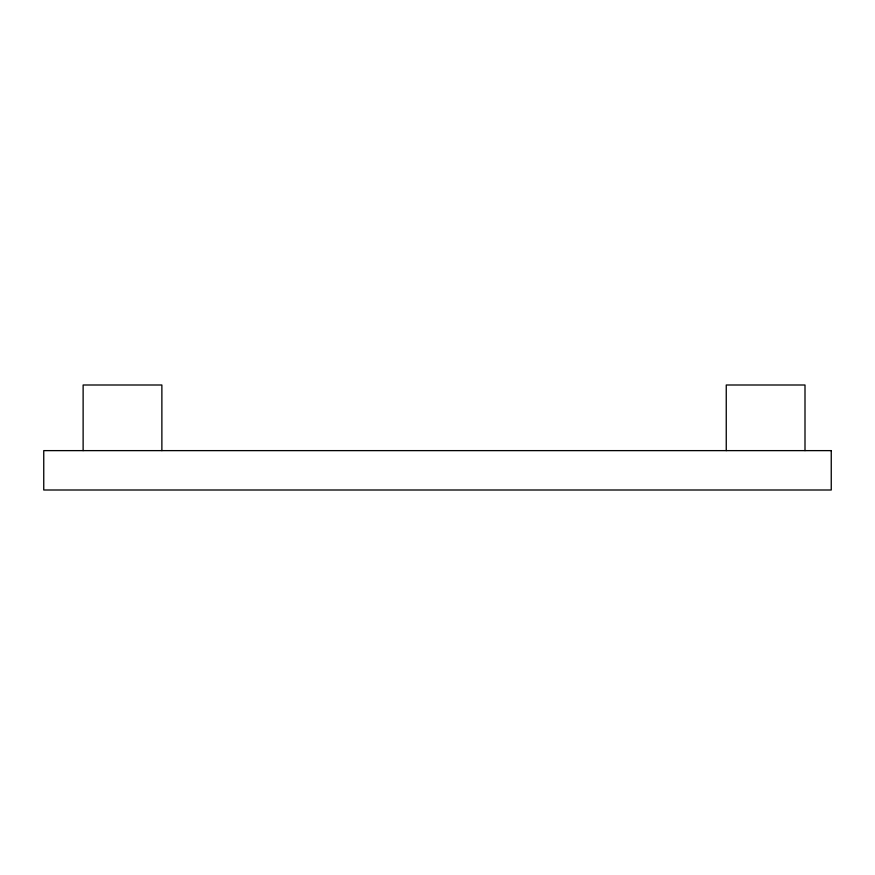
<?xml version="1.0" encoding="UTF-8"?>
<svg xmlns="http://www.w3.org/2000/svg" width="875" height="875" viewBox="0 0 875 875"><rect width="100%" height="100%" fill="white"/><g stroke="black" fill="none" stroke-linecap="round" stroke-linejoin="round"><path stroke-width="1.31" d="M805 450.625L805 385L726.25 385L726.25 450.625M161.875 450.625L161.875 385L83.125 385L83.125 450.625M831.25 450.625L43.75 450.625L43.75 490L831.25 490L831.25 450.625"/></g></svg>
